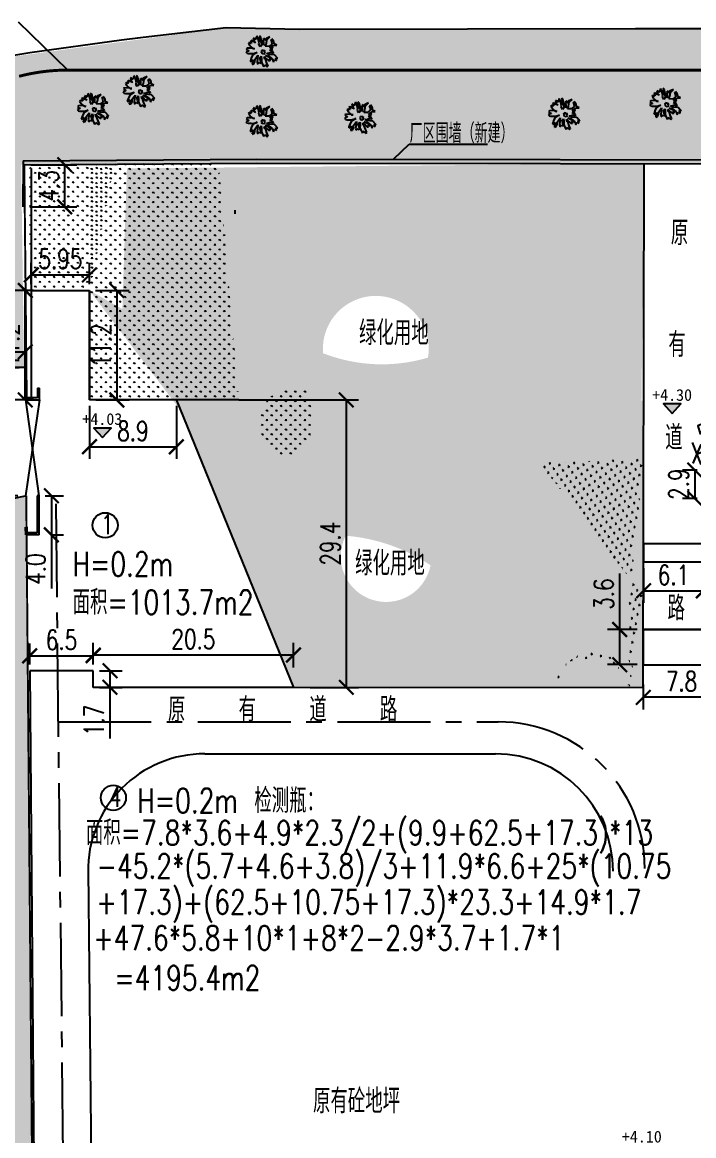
# Model space of a CAD drawing. Header units: millimetres. Extents: x 397874 to 6871063, y -8 to 5775840.
# Drawn here: x 429007.4 to 429076.2, y 2812921.1 to 2813035 of the extents above; entities that cross this region are included whole.
import ezdxf

# ---------------------------------------------------------------- set-up
doc = ezdxf.new("R2010")
doc.units = ezdxf.units.MM
doc.header["$LTSCALE"] = 1000
for name, pattern in [('ACAD_ISO10W100', [18, 12, -3, 0, -3]), ('CENTER2', [28.575, 19.05, -3.175, 3.175, -3.175]), ('CONTINOUS', [0]), ('DASH', [0.35, 0.25, -0.1])]:
    doc.linetypes.add(name, pattern=pattern)
for name, color, linetype in [('_TCH_MASK', 7, 'Continuous'), ('GRASST', 62, 'Continuous'), ('T1', 92, 'Continuous'), ('坐标层', 7, 'Continuous'), ('居民地线', 2, 'Continuous'), ('规划路中心线（FQ）', 2, 'Continuous')]:
    doc.layers.add(name, color=color, linetype=linetype)
doc.styles.add('DIM', font='txt')
doc.styles.add('dxfs', font='txt.shx', dxfattribs={"width": 0.7, "bigfont": 'dxfs.shx'})
doc.styles.add('HZTXT', font='txt.shx', dxfattribs={"width": 0.75, "bigfont": 'hzdx.shx'})
doc.styles.get("Standard").update_dxf_attribs({"font": 'txt', "bigfont": 'hzdx.shx'})
doc.dimstyles.new('ISO-25', dxfattribs={"dimtxt": 2, "dimasz": 0.75, "dimexe": 1.25, "dimexo": 0.625, "dimtad": 1, "dimdec": 1, "dimdsep": 46, "dimtxsty": 'HZTXT', "dimblk": 'ARCHTICK', "dimcen": 2.5, "dimadec": 0, "dimazin": 0, "dimtfac": 1, "dimtdec": 1, "dimtmove": 0, "dimatfit": 3, "dimldrblk": 'ARCHTICK', "dimfxl": 1, "dimarcsym": 0})

# ---------------------------------------------------------------- blocks, each defined once
blk = doc.blocks.new('LV-5-1')
at = {"layer": 'T1', "color": 92, "linetype": 'Continuous'}
for p, q in [((-0.516, 1.342), (-0.547, 1.19)), ((-0.547, 1.19), (-0.487, 1.068)), ((-0.395, 1.25), (-0.516, 1.342)), ((-0.487, 1.068), (-0.426, 1.007)), ((-0.426, 1.007), (-0.243, 0.884)), ((-0.304, 1.098), (-0.395, 1.25)), ((-0.182, 1.067), (-0.304, 1.098)), ((-0.211, 1.372), (-0.242, 1.189)), ((-0.242, 1.189), (-0.182, 1.067)), ((-0.15, 1.311), (-0.211, 1.372)), ((0.062, 1.066), (-0.15, 1.311)), ((0.183, 0.852), (0.062, 1.066)), ((0.489, 1.156), (0.367, 0.943)), ((0.581, 1.248), (0.489, 1.156)), ((0.703, 1.247), (0.581, 1.248)), ((0.672, 1.034), (0.703, 1.247)), ((0.702, 0.973), (0.672, 1.034)), ((0.824, 1.064), (0.702, 0.973)), ((0.793, 0.698), (0.946, 1.003)), ((0.946, 1.094), (0.824, 1.064)), ((0.946, 1.003), (0.946, 1.094)), ((-1.19, 0.369), (-1.373, 0.309)), ((-1.373, 0.309), (-1.373, 0.187)), ((-1.373, 0.187), (-1.068, 0.155)), ((-1.22, 0.552), (-1.098, 0.43)), ((-0.976, 0.551), (-1.22, 0.552)), ((-1.098, 0.43), (-1.19, 0.369)), ((-1.068, 0.155), (-0.764, 0.093)), ((-0.732, 0.52), (-0.976, 0.551)), ((-0.671, 0.672), (-0.823, 0.642)), ((-0.823, 0.642), (-0.762, 0.581)), ((-0.764, 0.093), (-0.642, 0.123)), ((-0.459, 0.062), (-0.764, -0.029)), ((-0.762, 0.581), (-0.58, 0.52)), ((-0.489, 0.367), (-0.732, 0.52)), ((-0.731, 0.916), (-0.701, 0.733)), ((-0.548, 0.855), (-0.731, 0.916)), ((-0.701, 0.733), (-0.671, 0.672)), ((-0.642, 0.123), (-0.459, 0.062)), ((-0.58, 0.52), (-0.336, 0.458)), ((-0.305, 0.671), (-0.548, 0.855)), ((-0.276, 0.275), (-0.489, 0.367)), ((-0.336, 0.458), (-0.276, 0.275)), ((-0.062, 0.487), (-0.305, 0.671)), ((-0.246, 0), (-0.216, -0.03)), ((-0.154, 0), (-0.246, 0)), ((-0.243, 0.884), (-0.062, 0.487)), ((-0.154, 0.092), (-0.154, 0)), ((-0.032, 0.091), (-0.154, 0.092)), ((0.028, 0.03), (-0.032, 0.091)), ((0.09, 0.091), (0.028, 0.03)), ((0.059, -0.001), (0.09, 0.091)), ((0.275, 0.791), (0.182, 0.426)), ((0.182, 0.426), (0.183, 0.578)), ((0.183, 0.578), (0.183, 0.852)), ((0.367, 0.943), (0.275, 0.791)), ((0.578, 0.455), (0.793, 0.698)), ((0.67, 0.577), (0.578, 0.455)), ((0.884, 0.667), (0.67, 0.577)), ((1.006, 0.698), (0.884, 0.667)), ((1.004, 0.118), (1.187, 0.24)), ((1.126, 0.149), (1.004, 0.118)), ((1.25, 0.697), (1.006, 0.698)), ((1.248, 0.148), (1.126, 0.149)), ((1.127, 0.453), (1.188, 0.545)), ((1.31, 0.453), (1.127, 0.453)), ((1.187, 0.24), (1.34, 0.331)), ((1.188, 0.545), (1.28, 0.636)), ((1.217, -0.065), (1.461, 0.087)), ((1.339, 0.117), (1.248, 0.148)), ((1.28, 0.636), (1.25, 0.697)), ((1.34, 0.453), (1.31, 0.453)), ((1.461, 0.087), (1.339, 0.117)), ((1.34, 0.331), (1.34, 0.453)), ((-1.132, -0.607), (-1.315, -0.697)), ((-1.315, -0.697), (-1.071, -0.759)), ((-1.283, -0.393), (-1.132, -0.607)), ((-1.101, -0.454), (-1.283, -0.393)), ((-1.071, -0.759), (-1.193, -0.881)), ((-1.193, -0.881), (-0.766, -0.791)), ((-0.979, -0.455), (-1.101, -0.454)), ((-0.947, -0.089), (-1.009, -0.211)), ((-0.856, -0.181), (-1.009, -0.333)), ((-1.009, -0.211), (-0.856, -0.181)), ((-1.009, -0.333), (-0.765, -0.303)), ((-0.613, -0.303), (-0.979, -0.455)), ((-0.764, -0.029), (-0.947, -0.089)), ((-0.766, -0.791), (-0.46, -0.334)), ((-0.765, -0.303), (-0.429, -0.091)), ((-0.429, -0.091), (-0.613, -0.303)), ((-0.4, -0.639), (-0.584, -0.791)), ((-0.584, -0.791), (-0.492, -0.822)), ((-0.492, -0.822), (-0.187, -0.67)), ((-0.46, -0.334), (-0.308, -0.274)), ((-0.369, -0.396), (-0.4, -0.639)), ((-0.308, -0.274), (-0.369, -0.396)), ((-0.187, -0.67), (-0.309, -0.792)), ((-0.309, -0.792), (-0.157, -0.701)), ((-0.157, -0.701), (-0.249, -0.945)), ((-0.249, -0.945), (-0.157, -0.792)), ((-0.216, -0.03), (-0.216, -0.152)), ((-0.216, -0.152), (-0.155, -0.122)), ((-0.157, -0.792), (-0.127, -1.036)), ((-0.155, -0.122), (-0.155, -0.244)), ((-0.155, -0.244), (-0.124, -0.152)), ((-0.127, -1.036), (-0.065, -0.732)), ((-0.124, -0.152), (0.028, -0.244)), ((-0.065, -0.732), (-0.006, -1.128)), ((-0.033, -0.183), (0.089, -0.153)), ((0.028, -0.244), (-0.033, -0.183)), ((0.15, -0.031), (0.059, -0.001)), ((0.059, -0.123), (0.15, -0.031)), ((0.089, -0.153), (0.059, -0.123)), ((0.118, -0.763), (0.301, -0.459)), ((0.178, -1.068), (0.118, -0.763)), ((0.301, -0.459), (0.453, -0.672)), ((0.453, -0.672), (0.727, -0.887)), ((0.454, -0.368), (1.002, -0.461)), ((0.697, -0.521), (0.454, -0.368)), ((0.607, -0.307), (0.485, -0.063)), ((0.485, -0.063), (0.668, -0.063)), ((1.155, -0.339), (0.607, -0.307)), ((0.668, -0.063), (0.76, -0.094)), ((0.911, -0.582), (0.697, -0.521)), ((0.727, -0.887), (0.817, -1.253)), ((0.758, -0.673), (0.94, -0.765)), ((0.849, -0.917), (0.758, -0.673)), ((0.76, -0.094), (0.82, -0.155)), ((0.817, -1.253), (0.849, -0.917)), ((0.82, -0.155), (1.094, -0.248)), ((0.94, -0.765), (0.911, -0.582)), ((1.002, -0.461), (1.215, -0.553)), ((1.094, -0.248), (1.277, -0.279)), ((1.277, -0.401), (1.155, -0.339)), ((1.155, -0.431), (1.277, -0.401)), ((1.368, -0.492), (1.155, -0.431)), ((1.215, -0.553), (1.368, -0.492)), ((1.339, -0.065), (1.217, -0.065)), ((1.247, -0.126), (1.339, -0.065)), ((1.369, -0.127), (1.247, -0.126)), ((1.277, -0.279), (1.46, -0.279)), ((1.278, -0.157), (1.369, -0.127)), ((1.4, -0.157), (1.278, -0.157)), ((1.338, -0.187), (1.4, -0.157)), ((1.46, -0.279), (1.338, -0.187)), ((-0.006, -1.128), (-0.128, -1.402)), ((-0.128, -1.402), (0.086, -1.25)), ((0.086, -1.25), (0.268, -1.342)), ((0.391, -1.16), (0.178, -1.068)), ((0.268, -1.342), (0.573, -1.313)), ((0.39, -1.282), (0.573, -1.191)), ((0.573, -1.313), (0.39, -1.282)), ((0.573, -1.191), (0.391, -1.16))]:
    blk.add_line(p, q, dxfattribs=at)
at = {"layer": 'T1', "color": 92, "linetype": 'Continuous', "style": 'DIM', "flags": 1}
for tag in ['XVALUE', 'YVALUE']:
    blk.add_attdef(tag, (0.028, 0.03), '', height=0.00002, rotation=359.82544, dxfattribs=at)
blk = doc.blocks.new('_ArchTick')
at = {"color": 0, "linetype": 'ByBlock', "const_width": 0.15}
blk.add_lwpolyline([(-0.5, -0.5), (0.5, 0.5)], dxfattribs=at)
blk = doc.blocks.new('*D741')
at = {"color": 0, "linetype": 'CONTINOUS', "lineweight": -2, "transparency": 16777216}
for p, q in [((429008.3, 2813020.43), (429013.02, 2813020.43)), ((429011.77, 2813020.43), (429011.77, 2813016.13)), ((429008.22, 2813016.13), (429013.02, 2813016.13))]:
    blk.add_line(p, q, dxfattribs=at)
at = {"layer": 'Defpoints', "color": 0, "linetype": 'CONTINOUS', "transparency": 16777216}
for p in [(429007.67, 2813020.43), (429007.59, 2813016.13), (429011.77, 2813016.13)]:
    blk.add_point(p, dxfattribs=at)
at = {"color": 0, "linetype": 'CONTINOUS', "lineweight": -2, "transparency": 16777216, "xscale": 1.5, "yscale": 1.5, "zscale": 1.5}
for p, rotation in [((429011.77, 2813020.43), 90), ((429011.77, 2813016.13), 270)]:
    blk.add_blockref('_ArchTick', p, dxfattribs=dict(at, rotation=rotation))
at = {"color": 0, "linetype": 'CONTINOUS', "transparency": 16777216, "insert": (429010.15, 2813018.28), "char_height": 2, "attachment_point": 5, "rotation": 90, "style": 'HZTXT'}
blk.add_mtext('4.3', dxfattribs=at)
blk = doc.blocks.new('_None')
blk = doc.blocks.new('*D742')
at = {"color": 0, "linetype": 'CONTINOUS', "lineweight": -2, "transparency": 16777216}
for p, q in [((429070.99, 2812967.25), (429070.99, 2812964.7)), ((429078.82, 2812966.84), (429078.82, 2812964.7)), ((429078.82, 2812965.95), (429070.99, 2812965.95))]:
    blk.add_line(p, q, dxfattribs=at)
at = {"layer": 'Defpoints', "color": 0, "linetype": 'CONTINOUS', "transparency": 16777216}
for p in [(429070.99, 2812967.88), (429078.82, 2812967.46), (429070.99, 2812965.95)]:
    blk.add_point(p, dxfattribs=at)
at = {"color": 0, "linetype": 'CONTINOUS', "lineweight": -2, "transparency": 16777216, "xscale": 1.5, "yscale": 1.5, "zscale": 1.5, "rotation": 180}
blk.add_blockref('_ArchTick', (429070.99, 2812965.95), dxfattribs=at)
at = {"color": 0, "linetype": 'CONTINOUS', "lineweight": -2, "transparency": 16777216, "xscale": 1.5, "yscale": 1.5, "zscale": 1.5}
blk.add_blockref('_ArchTick', (429078.82, 2812965.95), dxfattribs=at)
at = {"color": 0, "linetype": 'CONTINOUS', "transparency": 16777216, "insert": (429074.9, 2812967.58), "char_height": 2, "attachment_point": 5, "style": 'HZTXT'}
blk.add_mtext('7.8', dxfattribs=at)
blk = doc.blocks.new('*D761')
at = {"color": 0, "linetype": 'CONTINOUS', "lineweight": -2, "transparency": 16777216}
for p, q in [((429082.61, 2812992.05), (429081.72, 2812994.28)), ((429076.49, 2812990.85), (429082.18, 2812993.12)), ((429076.92, 2812989.78), (429076.03, 2812992.02))]:
    blk.add_line(p, q, dxfattribs=at)
at = {"layer": 'Defpoints', "color": 0, "linetype": 'CONTINOUS', "transparency": 16777216}
for p in [(429082.18, 2812993.12), (429082.84, 2812991.47), (429077.15, 2812989.2)]:
    blk.add_point(p, dxfattribs=at)
at = {"color": 0, "linetype": 'CONTINOUS', "lineweight": -2, "transparency": 16777216, "xscale": 1.5, "yscale": 1.5, "zscale": 1.5}
for p, rotation in [((429082.18, 2812993.12), 21.71077983327907), ((429076.49, 2812990.85), 201.710779833279)]:
    blk.add_blockref('_ArchTick', p, dxfattribs=dict(at, rotation=rotation))
at = {"color": 0, "linetype": 'CONTINOUS', "transparency": 16777216, "insert": (429078.73, 2812993.5), "char_height": 2, "attachment_point": 5, "rotation": 21.7108, "style": 'HZTXT'}
blk.add_mtext('5.45', dxfattribs=at)
blk = doc.blocks.new('*D762')
at = {"color": 0, "linetype": 'CONTINOUS', "lineweight": -2, "transparency": 16777216}
for p, q in [((429076.52, 2812989.2), (429075, 2812989.2)), ((429076.25, 2812989.2), (429076.25, 2812986.3)), ((429076.52, 2812986.3), (429075, 2812986.3))]:
    blk.add_line(p, q, dxfattribs=at)
at = {"layer": 'Defpoints', "color": 0, "linetype": 'CONTINOUS', "transparency": 16777216}
for p in [(429077.15, 2812989.2), (429076.25, 2812986.3), (429077.15, 2812986.3)]:
    blk.add_point(p, dxfattribs=at)
at = {"color": 0, "linetype": 'CONTINOUS', "lineweight": -2, "transparency": 16777216, "xscale": 1.5, "yscale": 1.5, "zscale": 1.5}
for p, rotation in [((429076.25, 2812989.2), 90), ((429076.25, 2812986.3), 270)]:
    blk.add_blockref('_ArchTick', p, dxfattribs=dict(at, rotation=rotation))
at = {"color": 0, "linetype": 'CONTINOUS', "transparency": 16777216, "insert": (429074.62, 2812987.75), "char_height": 2, "attachment_point": 5, "rotation": 90, "style": 'HZTXT'}
blk.add_mtext('2.9', dxfattribs=at)
blk = doc.blocks.new('*D768')
at = {"color": 0, "linetype": 'CONTINOUS', "lineweight": -2, "transparency": 16777216}
for p, q in [((429029.59, 2812996.37), (429041.85, 2812996.37)), ((429040.6, 2812966.97), (429040.6, 2812996.37)), ((429036.89, 2812966.97), (429041.85, 2812966.97))]:
    blk.add_line(p, q, dxfattribs=at)
at = {"layer": 'Defpoints', "color": 0, "linetype": 'CONTINOUS', "transparency": 16777216}
for p in [(429028.96, 2812996.37), (429040.6, 2812996.37), (429036.27, 2812966.97)]:
    blk.add_point(p, dxfattribs=at)
at = {"color": 0, "linetype": 'CONTINOUS', "lineweight": -2, "transparency": 16777216, "xscale": 1.5, "yscale": 1.5, "zscale": 1.5}
for p, rotation in [((429040.6, 2812996.37), 90), ((429040.6, 2812966.97), 270)]:
    blk.add_blockref('_ArchTick', p, dxfattribs=dict(at, rotation=rotation))
at = {"color": 0, "linetype": 'CONTINOUS', "transparency": 16777216, "insert": (429038.97, 2812981.67), "char_height": 2, "attachment_point": 5, "rotation": 90, "style": 'HZTXT'}
blk.add_mtext('29.4', dxfattribs=at)
blk = doc.blocks.new('*D770')
at = {"color": 0, "linetype": 'CONTINOUS', "lineweight": -2, "transparency": 16777216}
for p, q in [((429009.78, 2812986.57), (429011.66, 2812986.57)), ((429010.41, 2812986.57), (429010.41, 2812982.57)), ((429010.4, 2812982.57), (429011.66, 2812982.57)), ((429010.41, 2812982.57), (429010.41, 2812977.07))]:
    blk.add_line(p, q, dxfattribs=at)
at = {"layer": 'Defpoints', "color": 0, "linetype": 'CONTINOUS', "transparency": 16777216}
for p in [(429009.15, 2812986.57), (429009.78, 2812982.57), (429010.41, 2812982.57)]:
    blk.add_point(p, dxfattribs=at)
at = {"color": 0, "linetype": 'CONTINOUS', "lineweight": -2, "transparency": 16777216, "xscale": 1.5, "yscale": 1.5, "zscale": 1.5}
for p, rotation in [((429010.41, 2812986.57), 90), ((429010.41, 2812982.57), 270)]:
    blk.add_blockref('_ArchTick', p, dxfattribs=dict(at, rotation=rotation))
at = {"color": 0, "linetype": 'CONTINOUS', "transparency": 16777216, "insert": (429008.79, 2812979.07), "char_height": 2, "attachment_point": 5, "rotation": 90, "style": 'HZTXT'}
blk.add_mtext('4.0', dxfattribs=at)
blk = doc.blocks.new('*D771')
at = {"color": 0, "linetype": 'CONTINOUS', "lineweight": -2, "transparency": 16777216}
for p, q in [((429008.57, 2813007.57), (429006.49, 2813007.57)), ((429007.74, 2812996.37), (429007.74, 2813007.57)), ((429008.57, 2812996.37), (429006.49, 2812996.37))]:
    blk.add_line(p, q, dxfattribs=at)
at = {"layer": 'Defpoints', "color": 0, "linetype": 'CONTINOUS', "transparency": 16777216}
for p in [(429007.74, 2813007.57), (429009.19, 2813007.57), (429009.19, 2812996.37)]:
    blk.add_point(p, dxfattribs=at)
at = {"color": 0, "linetype": 'CONTINOUS', "lineweight": -2, "transparency": 16777216, "xscale": 1.5, "yscale": 1.5, "zscale": 1.5}
for p, rotation in [((429007.74, 2813007.57), 90), ((429007.74, 2812996.37), 270)]:
    blk.add_blockref('_ArchTick', p, dxfattribs=dict(at, rotation=rotation))
at = {"color": 0, "linetype": 'CONTINOUS', "transparency": 16777216, "insert": (429006.12, 2813001.97), "char_height": 2, "attachment_point": 5, "rotation": 90, "style": 'HZTXT'}
blk.add_mtext('11.2', dxfattribs=at)
blk = doc.blocks.new('*D772')
at = {"color": 0, "linetype": 'CONTINOUS', "lineweight": -2, "transparency": 16777216}
for p, q in [((429008.36, 2813008.2), (429008.36, 2813010.41)), ((429014.31, 2813008.2), (429014.31, 2813010.41)), ((429008.36, 2813009.16), (429014.31, 2813009.16))]:
    blk.add_line(p, q, dxfattribs=at)
at = {"layer": 'Defpoints', "color": 0, "linetype": 'CONTINOUS', "transparency": 16777216}
for p in [(429014.31, 2813009.16), (429008.36, 2813007.57), (429014.31, 2813007.57)]:
    blk.add_point(p, dxfattribs=at)
at = {"color": 0, "linetype": 'CONTINOUS', "lineweight": -2, "transparency": 16777216, "xscale": 1.5, "yscale": 1.5, "zscale": 1.5, "rotation": 180}
blk.add_blockref('_ArchTick', (429008.36, 2813009.16), dxfattribs=at)
at = {"color": 0, "linetype": 'CONTINOUS', "lineweight": -2, "transparency": 16777216, "xscale": 1.5, "yscale": 1.5, "zscale": 1.5}
blk.add_blockref('_ArchTick', (429014.31, 2813009.16), dxfattribs=at)
at = {"color": 0, "linetype": 'CONTINOUS', "transparency": 16777216, "insert": (429011.33, 2813010.78), "char_height": 2, "attachment_point": 5, "style": 'HZTXT'}
blk.add_mtext('5.95', dxfattribs=at)
blk = doc.blocks.new('*D773')
at = {"color": 0, "linetype": 'CONTINOUS', "lineweight": -2, "transparency": 16777216}
for p, q in [((429014.93, 2813007.57), (429018.36, 2813007.57)), ((429017.11, 2813007.57), (429017.11, 2812996.37)), ((429014.97, 2812996.37), (429018.36, 2812996.37))]:
    blk.add_line(p, q, dxfattribs=at)
at = {"layer": 'Defpoints', "color": 0, "linetype": 'CONTINOUS', "transparency": 16777216}
for p in [(429014.31, 2813007.57), (429014.35, 2812996.37), (429017.11, 2812996.37)]:
    blk.add_point(p, dxfattribs=at)
at = {"color": 0, "linetype": 'CONTINOUS', "lineweight": -2, "transparency": 16777216, "xscale": 1.5, "yscale": 1.5, "zscale": 1.5}
for p, rotation in [((429017.11, 2813007.57), 90), ((429017.11, 2812996.37), 270)]:
    blk.add_blockref('_ArchTick', p, dxfattribs=dict(at, rotation=rotation))
at = {"color": 0, "linetype": 'CONTINOUS', "transparency": 16777216, "insert": (429015.49, 2813001.97), "char_height": 2, "attachment_point": 5, "rotation": 90, "style": 'HZTXT'}
blk.add_mtext('11.2', dxfattribs=at)
blk = doc.blocks.new('*D774')
at = {"color": 0, "linetype": 'CONTINOUS', "lineweight": -2, "transparency": 16777216}
for p, q in [((429014.31, 2812995.75), (429014.31, 2812990.33)), ((429023.21, 2812995.75), (429023.21, 2812990.33)), ((429014.31, 2812991.58), (429023.21, 2812991.58))]:
    blk.add_line(p, q, dxfattribs=at)
at = {"layer": 'Defpoints', "color": 0, "linetype": 'CONTINOUS', "transparency": 16777216}
for p in [(429014.31, 2812996.37), (429023.21, 2812996.37), (429023.21, 2812991.58)]:
    blk.add_point(p, dxfattribs=at)
at = {"color": 0, "linetype": 'CONTINOUS', "lineweight": -2, "transparency": 16777216, "xscale": 1.5, "yscale": 1.5, "zscale": 1.5, "rotation": 180}
blk.add_blockref('_ArchTick', (429014.31, 2812991.58), dxfattribs=at)
at = {"color": 0, "linetype": 'CONTINOUS', "lineweight": -2, "transparency": 16777216, "xscale": 1.5, "yscale": 1.5, "zscale": 1.5}
blk.add_blockref('_ArchTick', (429023.21, 2812991.58), dxfattribs=at)
at = {"color": 0, "linetype": 'CONTINOUS', "transparency": 16777216, "insert": (429018.76, 2812993.2), "char_height": 2, "attachment_point": 5, "style": 'HZTXT'}
blk.add_mtext('8.9', dxfattribs=at)
blk = doc.blocks.new('*D775')
at = {"color": 0, "linetype": 'CONTINOUS', "lineweight": -2, "transparency": 16777216}
for p, q in [((429007.12, 2812999.67), (429002.51, 2812999.67)), ((429003.76, 2812999.67), (429003.76, 2812986.57)), ((429006.99, 2812986.57), (429002.51, 2812986.57))]:
    blk.add_line(p, q, dxfattribs=at)
at = {"layer": 'Defpoints', "color": 0, "linetype": 'CONTINOUS', "transparency": 16777216}
for p in [(429007.74, 2812999.67), (429003.76, 2812986.57), (429007.62, 2812986.57)]:
    blk.add_point(p, dxfattribs=at)
at = {"color": 0, "linetype": 'CONTINOUS', "lineweight": -2, "transparency": 16777216, "xscale": 1.5, "yscale": 1.5, "zscale": 1.5}
for p, rotation in [((429003.76, 2812999.67), 90), ((429003.76, 2812986.57), 270)]:
    blk.add_blockref('_ArchTick', p, dxfattribs=dict(at, rotation=rotation))
at = {"color": 0, "linetype": 'CONTINOUS', "transparency": 16777216, "insert": (429002.14, 2812993.12), "char_height": 2, "attachment_point": 5, "rotation": 90, "style": 'HZTXT'}
blk.add_mtext('13.1', dxfattribs=at)
blk = doc.blocks.new('*D778')
at = {"color": 0, "linetype": 'CONTINOUS', "lineweight": -2, "transparency": 16777216}
for p, q in [((428991.52, 2813000.3), (428991.52, 2813002.54)), ((429007.74, 2813000.3), (429007.74, 2813002.54)), ((428991.52, 2813001.29), (429007.74, 2813001.29))]:
    blk.add_line(p, q, dxfattribs=at)
at = {"layer": 'Defpoints', "color": 0, "linetype": 'CONTINOUS', "transparency": 16777216}
for p in [(429007.74, 2813001.29), (428991.52, 2812999.67), (429007.74, 2812999.67)]:
    blk.add_point(p, dxfattribs=at)
at = {"color": 0, "linetype": 'CONTINOUS', "lineweight": -2, "transparency": 16777216, "xscale": 1.5, "yscale": 1.5, "zscale": 1.5, "rotation": 180}
blk.add_blockref('_ArchTick', (428991.52, 2813001.29), dxfattribs=at)
at = {"color": 0, "linetype": 'CONTINOUS', "lineweight": -2, "transparency": 16777216, "xscale": 1.5, "yscale": 1.5, "zscale": 1.5}
blk.add_blockref('_ArchTick', (429007.74, 2813001.29), dxfattribs=at)
at = {"color": 0, "linetype": 'CONTINOUS', "transparency": 16777216, "insert": (428999.63, 2813002.92), "char_height": 2, "attachment_point": 5, "style": 'HZTXT'}
blk.add_mtext('16.1', dxfattribs=at)
blk = doc.blocks.new('*D780')
at = {"color": 0, "linetype": 'CONTINOUS', "lineweight": -2, "transparency": 16777216}
for p, q in [((429015.33, 2812968.67), (429017.66, 2812968.67)), ((429016.41, 2812968.67), (429016.41, 2812966.97)), ((429015.33, 2812966.97), (429017.66, 2812966.97)), ((429016.41, 2812966.97), (429016.41, 2812961.72))]:
    blk.add_line(p, q, dxfattribs=at)
at = {"layer": 'Defpoints', "color": 0, "linetype": 'CONTINOUS', "transparency": 16777216}
for p in [(429014.7, 2812968.67), (429014.7, 2812966.97), (429016.41, 2812966.97)]:
    blk.add_point(p, dxfattribs=at)
at = {"color": 0, "linetype": 'CONTINOUS', "lineweight": -2, "transparency": 16777216, "xscale": 1.5, "yscale": 1.5, "zscale": 1.5}
for p, rotation in [((429016.41, 2812968.67), 90), ((429016.41, 2812966.97), 270)]:
    blk.add_blockref('_ArchTick', p, dxfattribs=dict(at, rotation=rotation))
at = {"color": 0, "linetype": 'CONTINOUS', "transparency": 16777216, "insert": (429014.78, 2812963.59), "char_height": 2, "attachment_point": 5, "rotation": 90, "style": 'HZTXT'}
blk.add_mtext('1.7', dxfattribs=at)
blk = doc.blocks.new('*D781')
at = {"color": 0, "linetype": 'CONTINOUS', "lineweight": -2, "transparency": 16777216}
for p, q in [((429008.2, 2812969.29), (429008.2, 2812971.45)), ((429014.7, 2812969.29), (429014.7, 2812971.45)), ((429008.2, 2812970.2), (429014.7, 2812970.2))]:
    blk.add_line(p, q, dxfattribs=at)
at = {"layer": 'Defpoints', "color": 0, "linetype": 'CONTINOUS', "transparency": 16777216}
for p in [(429014.7, 2812970.2), (429008.2, 2812968.67), (429014.7, 2812968.67)]:
    blk.add_point(p, dxfattribs=at)
at = {"color": 0, "linetype": 'CONTINOUS', "lineweight": -2, "transparency": 16777216, "xscale": 1.5, "yscale": 1.5, "zscale": 1.5, "rotation": 180}
blk.add_blockref('_ArchTick', (429008.2, 2812970.2), dxfattribs=at)
at = {"color": 0, "linetype": 'CONTINOUS', "lineweight": -2, "transparency": 16777216, "xscale": 1.5, "yscale": 1.5, "zscale": 1.5}
blk.add_blockref('_ArchTick', (429014.7, 2812970.2), dxfattribs=at)
at = {"color": 0, "linetype": 'CONTINOUS', "transparency": 16777216, "insert": (429011.45, 2812971.83), "char_height": 2, "attachment_point": 5, "style": 'HZTXT'}
blk.add_mtext('6.5', dxfattribs=at)
blk = doc.blocks.new('*D782')
at = {"color": 0, "linetype": 'CONTINOUS', "lineweight": -2, "transparency": 16777216}
for p, q in [((429014.7, 2812970.19), (429014.7, 2812971.53)), ((429035.2, 2812968.99), (429035.2, 2812971.53)), ((429014.7, 2812970.28), (429035.2, 2812970.28))]:
    blk.add_line(p, q, dxfattribs=at)
at = {"layer": 'Defpoints', "color": 0, "linetype": 'CONTINOUS', "transparency": 16777216}
for p in [(429014.7, 2812969.56), (429035.2, 2812970.28), (429035.2, 2812968.36)]:
    blk.add_point(p, dxfattribs=at)
at = {"color": 0, "linetype": 'CONTINOUS', "lineweight": -2, "transparency": 16777216, "xscale": 1.5, "yscale": 1.5, "zscale": 1.5, "rotation": 180}
blk.add_blockref('_ArchTick', (429014.7, 2812970.28), dxfattribs=at)
at = {"color": 0, "linetype": 'CONTINOUS', "lineweight": -2, "transparency": 16777216, "xscale": 1.5, "yscale": 1.5, "zscale": 1.5}
blk.add_blockref('_ArchTick', (429035.2, 2812970.28), dxfattribs=at)
at = {"color": 0, "linetype": 'CONTINOUS', "transparency": 16777216, "insert": (429024.95, 2812971.9), "char_height": 2, "attachment_point": 5, "style": 'HZTXT'}
blk.add_mtext('20.5', dxfattribs=at)
blk = doc.blocks.new('*D890')
at = {"color": 0, "linetype": 'CONTINOUS', "lineweight": -2, "transparency": 16777216}
for p, q in [((429071.01, 2812979.17), (429071.01, 2812975.6)), ((429077.14, 2812979.17), (429077.14, 2812975.6)), ((429071.01, 2812976.85), (429077.14, 2812976.85))]:
    blk.add_line(p, q, dxfattribs=at)
at = {"layer": 'Defpoints', "color": 0, "linetype": 'CONTINOUS', "transparency": 16777216}
for p in [(429071.01, 2812979.8), (429077.14, 2812979.79), (429077.14, 2812976.85)]:
    blk.add_point(p, dxfattribs=at)
at = {"color": 0, "linetype": 'CONTINOUS', "lineweight": -2, "transparency": 16777216, "xscale": 1.5, "yscale": 1.5, "zscale": 1.5, "rotation": 180}
blk.add_blockref('_ArchTick', (429071.01, 2812976.85), dxfattribs=at)
at = {"color": 0, "linetype": 'CONTINOUS', "lineweight": -2, "transparency": 16777216, "xscale": 1.5, "yscale": 1.5, "zscale": 1.5}
blk.add_blockref('_ArchTick', (429077.14, 2812976.85), dxfattribs=at)
at = {"color": 0, "linetype": 'CONTINOUS', "transparency": 16777216, "insert": (429074.08, 2812978.47), "char_height": 2, "attachment_point": 5, "style": 'HZTXT'}
blk.add_mtext('6.1', dxfattribs=at)
blk = doc.blocks.new('*D944')
at = {"color": 0, "linetype": 'CONTINOUS', "lineweight": -2, "transparency": 16777216}
for p, q in [((429068.58, 2812972.88), (429068.58, 2812978.63)), ((429070.37, 2812972.88), (429067.33, 2812972.88)), ((429068.58, 2812969.29), (429068.58, 2812972.88)), ((429070.37, 2812969.29), (429067.33, 2812969.29))]:
    blk.add_line(p, q, dxfattribs=at)
at = {"layer": 'Defpoints', "color": 0, "linetype": 'CONTINOUS', "transparency": 16777216}
for p in [(429068.58, 2812972.88), (429070.99, 2812972.88), (429070.99, 2812969.29)]:
    blk.add_point(p, dxfattribs=at)
at = {"color": 0, "linetype": 'CONTINOUS', "lineweight": -2, "transparency": 16777216, "xscale": 1.5, "yscale": 1.5, "zscale": 1.5}
for p, rotation in [((429068.58, 2812972.88), 90), ((429068.58, 2812969.29), 270)]:
    blk.add_blockref('_ArchTick', p, dxfattribs=dict(at, rotation=rotation))
at = {"color": 0, "linetype": 'CONTINOUS', "transparency": 16777216, "insert": (429066.95, 2812976.51), "char_height": 2, "attachment_point": 5, "rotation": 90, "style": 'HZTXT'}
blk.add_mtext('3.6', dxfattribs=at)

msp = doc.modelspace()

# ---------------------------------------------------------------- hatches: boundary and pattern name
at = {"linetype": 'CONTINOUS'}
h = msp.add_hatch(dxfattribs=at)
h.set_pattern_fill('GRASS', color=3, scale=0.054, style=0)
h.set_pattern_definition([(90, (428986.3004, 2813005.5612), (-0.969867, 0.969867), [0.257175, -1.682559]), (45, (428986.3004, 2813005.5612), (-0.969868, 0.969868), [0.257175, -1.114425]), (135, (428986.3004, 2813005.5612), (-0.969868, -0.969868), [0.257175, -1.114425])])
edge = h.paths.add_edge_path()
edge.add_line((429160.371, 2813020.845), (429160.344, 2813023.212))
edge.add_line((429160.344, 2813023.212), (429158.865, 2813029.9))
edge.add_arc((429152.734, 2813028.545), 6.279, 12.46762, 66.82054)
edge.add_line((429155.206, 2813034.317), (429109.922, 2813034.317))
edge.add_line((429109.922, 2813034.317), (429053.008, 2813034.292))
edge.add_line((429053.008, 2813034.292), (429035.822, 2813034.266))
edge.add_line((429035.822, 2813034.266), (429028.309, 2813034.449))
edge.add_line((429028.309, 2813034.449), (428997.044, 2813030.215))
edge.add_arc((428996.897, 2813019.415), 10.8, 89.21672, 168.84395)
edge.add_line((428986.3, 2813021.505), (428986.574, 2813002.446))
edge.add_line((428986.574, 2813002.446), (428991.516, 2812999.672))
edge.add_line((428991.516, 2812999.672), (429007.616, 2812999.672))
edge.add_line((429007.616, 2812999.672), (429007.323, 2813020.432))
edge.add_line((429007.323, 2813020.432), (429160.371, 2813020.845))
h = msp.add_hatch(color=256, dxfattribs=at)
h.dxf.hatch_style = 1
h.paths.add_polyline_path([(429074.849, 2812995.96), (429073.077, 2812995.96), (429073.963, 2812994.982)])
h = msp.add_hatch(color=256, dxfattribs=at)
h.dxf.hatch_style = 1
h.paths.add_polyline_path([(429016.54, 2812993.498), (429014.768, 2812993.498), (429015.654, 2812992.52)])
h = msp.add_hatch(dxfattribs=at)
h.set_pattern_fill('GRASS', color=3, scale=0.054, style=0)
h.set_pattern_definition([(90, (428986.6436, 2812723.6871), (-0.969867, 0.969867), [0.257175, -1.682559]), (45, (428986.6436, 2812723.6871), (-0.9698677, 0.9698677), [0.257175, -1.114425]), (135, (428986.6436, 2812723.6871), (-0.9698677, -0.9698677), [0.257175, -1.114425])])
edge = h.paths.add_edge_path()
edge.add_line((428996.534, 2812984.894), (429007.751, 2812986.572))
edge.add_arc((428245.5, 2812967.568), 762.487, 0.233679, 1.428202, ccw=False)
edge.add_line((429007.981, 2812970.678), (429010.393, 2812757.703))
edge.add_arc((429028.392, 2812757.891), 18, 180.59848, 268.15967)
edge.add_line((429027.814, 2812739.9), (429168.81, 2812735.37))
edge.add_arc((429182.64, 2812620.562), 115.638, 87.64632, 96.86841, ccw=False)
edge.add_line((429187.389, 2812736.102), (429187.391, 2812858.041))
edge.add_arc((425829.037, 2812780.795), 3359.242, 1.317645, 1.469012)
edge.add_line((429187.175, 2812866.913), (429187.032, 2812877.852))
edge.add_line((429187.032, 2812877.852), (429191.391, 2812878.102))
edge.add_line((429191.391, 2812878.102), (429191.395, 2812730.731))
edge.add_line((429191.395, 2812730.731), (429255.258, 2812727.933))
edge.add_line((429255.258, 2812727.933), (429255.258, 2812723.687))
edge.add_line((429255.258, 2812723.687), (429168.385, 2812728.376))
edge.add_line((429168.385, 2812728.376), (429129.36, 2812730.11))
edge.add_line((429129.36, 2812730.11), (429091.518, 2812731.731))
edge.add_line((429091.518, 2812731.731), (429068.655, 2812732.74))
edge.add_line((429068.655, 2812732.74), (428995.964, 2812736.193))
edge.add_arc((428996.365, 2812744.639), 8.455, 181.28443, 267.28067, ccw=False)
edge.add_line((428987.912, 2812744.449), (428988.493, 2812805.44))
edge.add_line((428988.493, 2812805.44), (428987.758, 2812883.63))
edge.add_line((428987.758, 2812883.63), (428987.248, 2812934.771))
edge.add_line((428987.248, 2812934.771), (428986.762, 2812983.747))
edge.add_line((428986.762, 2812983.747), (428996.534, 2812984.894))
at = {"layer": 'GRASST'}
h = msp.add_hatch(dxfattribs=at)
h.set_pattern_fill('GRASS', color=256, scale=0.685569, angle=0.0002, style=0)
h.set_pattern_definition([(90.0002, (429268.12546, 2812841.64405), (-0.4847723, 0.4847689), [0.1285442, -0.840997]), (45.0002, (429268.12546, 2812841.64405), (-0.4847723, 0.4847689), [0.1285442, -0.557025]), (135.0002, (429268.12546, 2812841.64405), (-0.4847689, -0.4847723), [0.1285442, -0.557025])])
h.paths.add_polyline_path([(429008.36, 2813007.572), (429014.31, 2813007.572), (429016.826, 2813020.186), (429008.152, 2813020.12)])
edge = h.paths.add_edge_path(flags=17)
edge.add_arc((429011.335, 2813007.286), 2.989, 5.49946, 174.50054, ccw=False)
edge.add_arc((429011.335, 2813007.286), 2.989, 5.49946, 174.50054)
h = msp.add_hatch(dxfattribs=at)
h.set_pattern_fill('GRASS', color=256, scale=0.685569, angle=0.0002, style=0)
h.set_pattern_definition([(90.0002, (429306.055, 2812845.9951), (-0.4847723, 0.4847689), [0.1285442, -0.840997]), (45.0002, (429306.055, 2812845.9951), (-0.4847723, 0.4847689), [0.1285442, -0.557025]), (135.0002, (429306.055, 2812845.9951), (-0.4847689, -0.4847723), [0.1285442, -0.557025])])
edge = h.paths.add_edge_path()
edge.add_line((429027.243, 2812990.554), (429070.787, 2812994.644))
edge.add_line((429070.787, 2812994.644), (429071.074, 2813020.581))
edge.add_line((429071.074, 2813020.581), (429018.144, 2813020.046))
edge.add_line((429017.681, 2813005.663), (429014.31, 2813007.572))
edge = h.paths.add_edge_path(flags=16)
edge.add_arc((429044.246, 2813016.579), 16.566, 248.6702, 286.52826, ccw=False)
edge.add_arc((429043.618, 2813001.595), 5.416, -9.53988, 184.73834, ccw=False)
h = msp.add_hatch(dxfattribs=at)
h.set_pattern_fill('GRASS', color=256, scale=0.685569, angle=0.0002, style=0)
h.set_pattern_definition([(90.0002, (429251.1236, 2812810.5307), (-0.4847723, 0.4847689), [0.1285442, -0.840997]), (45.0002, (429251.1236, 2812810.5307), (-0.4847723, 0.4847689), [0.1285442, -0.557025]), (135.0002, (429251.1236, 2812810.5307), (-0.4847689, -0.4847723), [0.1285442, -0.557025])])
h.paths.add_polyline_path([(429029.587, 2812996.372), (429014.31, 2812996.372), (429014.31, 2813020.482), (429027.511, 2813020.576)])
edge = h.paths.add_edge_path()
edge.add_arc((429031.876, 2812994.594), 5.318, 311.33972, 391.63717)
edge.add_arc((429035.249, 2812994.089), 3.491, 70.68564, 272.29125)
h = msp.add_hatch(dxfattribs=at)
h.set_pattern_fill('GRASS', color=256, scale=0.685569, angle=0.0002, style=0)
h.set_pattern_definition([(90.0002, (429283.6966, 2812810.64317), (-0.4847723, 0.4847689), [0.1285442, -0.840997]), (45.0002, (429283.6966, 2812810.6432), (-0.4847723, 0.4847689), [0.1285442, -0.557025]), (135.0002, (429283.6966, 2812810.6432), (-0.4847689, -0.4847723), [0.1285442, -0.557025])])
h.paths.add_polyline_path([(429035.203, 2812966.969), (429070.969, 2812966.917), (429071.078, 2812996.279), (429023.2, 2812996.403)])
edge = h.paths.add_edge_path(flags=16)
edge.add_arc((429039.049, 2812964.238), 18.304, 56.23308, 85.30706)
edge.add_arc((429044.668, 2812980.347), 4.641, 152.62903, 348.91111)
h = msp.add_hatch(dxfattribs=at)
h.set_pattern_fill('GRASS', color=256, scale=0.685569, angle=-100.51202, style=0)
h.set_pattern_definition([(349.48798, (428854.93754, 2812780.7099), (0.56507695, 0.3881921), [0.1285442, -0.840997]), (304.48798, (428854.93754, 2812780.7099), (0.565077, 0.3881921), [0.1285442, -0.557025]), (34.48798, (428854.93754, 2812780.7099), (-0.3881921, 0.565077), [0.1285442, -0.557025])])
edge = h.paths.add_edge_path()
edge.add_line((429069.577, 2812976.402), (429071.049, 2812990.33))
edge.add_line((429060.448, 2812989.918), (429071, 2812976.411))
edge.add_line((429069.537, 2812966.918), (429069.577, 2812976.402))
edge = h.paths.add_edge_path(flags=16)
edge.add_arc((429065.787, 2812966.169), 3.824, 11.28937, 168.16492)
edge.add_arc((429065.789, 2812966.741), 3.752, 2.69597, 176.75832, ccw=False)

# ---------------------------------------------------------------- linework, layer by layer
at = {"color": 3, "linetype": 'CONTINOUS'}
for p, q in [((429026.36, 2813030.104), (429026.36, 2813030.11)), ((429045.44, 2813020.986), (429047.034, 2813022.53)), ((429047.034, 2813022.53), (429055.038, 2813022.53)), ((429007.513, 2813020.834), (429007.501, 2813016.126)), ((429007.688, 2813016.129), (429007.672, 2813020.435)), ((429008.36, 2813020.046), (429008.36, 2812996.711)), ((429008.36, 2813007.572), (429014.31, 2813007.572)), ((429014.31, 2813007.572), (429014.31, 2812996.372)), ((429007.744, 2812999.672), (428991.516, 2812999.672)), ((429008.991, 2812997.572), (429009.19, 2812997.572)), ((429008.991, 2812997.572), (429008.991, 2812996.572)), ((429009.19, 2812996.372), (429009.19, 2812997.572)), ((429007.891, 2812996.372), (429009.19, 2812996.372)), ((429008.991, 2812996.572), (429007.991, 2812996.572)), ((429014.31, 2812996.372), (429023.2, 2812996.403)), ((429029.587, 2812996.372), (429014.31, 2812996.372)), ((429023.2, 2812996.403), (429035.203, 2812966.969)), ((428986.777, 2812982.223), (429007.751, 2812986.572)), ((429009.151, 2812986.572), (429008.951, 2812986.572)), ((429008.951, 2812986.572), (429008.951, 2812982.772)), ((429007.787, 2812982.572), (429007.779, 2812983.354)), ((429007.951, 2812982.772), (429007.951, 2812983.358)), ((429009.151, 2812982.572), (429007.787, 2812982.572)), ((429008.951, 2812982.772), (429007.951, 2812982.772)), ((429071.011, 2812981.696), (429077.145, 2812981.695)), ((429071.011, 2812981.696), (429071.011, 2812979.796)), ((429071.008, 2812979.796), (429077.143, 2812979.796)), ((429070.991, 2812972.885), (429070.991, 2812969.287)), ((429078.815, 2812972.886), (429070.997, 2812972.885)), ((429014.703, 2812968.669), (429008.2, 2812968.669)), ((429014.703, 2812966.969), (429014.703, 2812968.669)), ((429035.203, 2812966.969), (429014.703, 2812966.969))]:
    msp.add_line(p, q, dxfattribs=at)
at = {"color": 6, "linetype": 'CONTINOUS'}
for p, q in [((429070.988, 2812966.949), (429071.074, 2813020.553)), ((429070.997, 2812972.885), (429077.139, 2812972.886)), ((429070.991, 2812969.287), (429078.815, 2812969.286))]:
    msp.add_line(p, q, dxfattribs=at)
at = {"color": 2, "linetype": 'CONTINOUS'}
for p, q in [((429014.31, 2812996.372), (429014.31, 2813007.572)), ((429028.962, 2812966.972), (429070.988, 2812966.949)), ((429026.122, 2812960.169), (429055.873, 2812960.169))]:
    msp.add_line(p, q, dxfattribs=at)
at = {"linetype": 'CONTINOUS'}
for p, q in [((429009.19, 2812996.372), (429007.751, 2812986.572)), ((429009.151, 2812986.572), (429007.79, 2812996.372)), ((429009.151, 2812982.572), (429009.151, 2812986.572))]:
    msp.add_line(p, q, dxfattribs=at)
at = {"color": 0, "linetype": 'CONTINOUS', "ltscale": 10}
msp.add_line((429009.151, 2812986.572), (429008.951, 2812986.572), dxfattribs=at)
at = {"color": 1, "linetype": 'CENTER2', "ltscale": 0.0005}
for p, q in [((429010.859, 2812985.726), (429013.368, 2812757.726)), ((429011.104, 2812963.435), (429056.151, 2812963.435))]:
    msp.add_line(p, q, dxfattribs=at)
at = {"color": 1, "linetype": 'CONTINOUS', "const_width": 0.3}
msp.add_lwpolyline([(429007.104, 2813029.476), (429007.411, 2813029.553), (429007.719, 2813029.625), (429008.028, 2813029.691), (429008.338, 2813029.753), (429008.648, 2813029.811), (429008.96, 2813029.863), (429009.273, 2813029.91), (429009.586, 2813029.952), (429009.9, 2813029.99), (429010.214, 2813030.022), (429010.529, 2813030.049), (429010.844, 2813030.072), (429011.16, 2813030.089), (429011.476, 2813030.102), (429011.792, 2813030.109), (429012.108, 2813030.111), (429191.395, 2813030.094), (429191.388, 2812730.735)], dxfattribs=at)
msp.add_lwpolyline([(429007.104, 2813029.476), (429007.411, 2813029.553), (429007.719, 2813029.625), (429008.028, 2813029.691), (429008.338, 2813029.753), (429008.648, 2813029.811), (429008.96, 2813029.863), (429009.273, 2813029.91), (429009.586, 2813029.952), (429009.9, 2813029.99), (429010.214, 2813030.022), (429010.529, 2813030.049), (429010.844, 2813030.072), (429011.16, 2813030.089), (429011.476, 2813030.102), (429011.792, 2813030.109), (429012.108, 2813030.111), (429191.395, 2813030.094), (429191.388, 2812730.735)], dxfattribs=at)
at = {"color": 3, "linetype": 'DASH', "ltscale": 0.02, "const_width": 0.2}
for points in [[(429007.688, 2813016.129), (429007.891, 2812996.372)], [(429007.843, 2812986.572), (429009.982, 2812740.152)]]:
    msp.add_lwpolyline(points, dxfattribs=at)
at = {"color": 0}
for points in [[(429073.961, 2812994.977), (429074.847, 2812995.955), (429073.075, 2812995.955)], [(429015.654, 2812992.52), (429016.54, 2812993.498), (429014.768, 2812993.498)]]:
    msp.add_lwpolyline(points, close=True, dxfattribs=at)
at = {"color": 0, "linetype": 'CONTINOUS', "ltscale": 10}
for centre in [(429015.916, 2812983.548), (429016.758, 2812955.674)]:
    msp.add_circle(centre, 1.286, dxfattribs=at)
at = {"color": 1, "linetype": 'CENTER2', "ltscale": 0.0005}
msp.add_arc((429056.151, 2812948.435), 15, 0, 90, dxfattribs=at)
at = {"color": 2, "linetype": 'CONTINOUS'}
for centre, radius, start, end in [((429026.078, 2812948.258), 11.911, 89.78895, 180.99321), ((429055.869, 2812948.143), 12.026, 0.1584, 89.98057)]:
    msp.add_arc(centre, radius, start, end, dxfattribs=at)
at = {"layer": '_TCH_MASK', "color": 2, "linetype": 'CONTINOUS'}
for p, q in [((429008.2, 2812968.669), (429010.02, 2812757.699)), ((429014.167, 2812948.258), (429015.293, 2812841.754))]:
    msp.add_line(p, q, dxfattribs=at)
at = {"layer": '坐标层', "color": 0, "linetype": 'Continuous'}
msp.add_line((429012.108, 2813030.111), (429007.056, 2813035.003), dxfattribs=at)
at = {"layer": '居民地线', "color": 151, "linetype": 'Continuous', "lineweight": -3, "ltscale": 0.5}
for points in [[(429007.513, 2813020.833), (429031.445, 2813021.004), (429093.56, 2813020.924), (429109.037, 2813020.864), (429130.319, 2813020.858), (429154.99, 2813020.725), (429156.482, 2813020.754)], [(429007.672, 2813020.434), (429031.446, 2813020.604), (429093.559, 2813020.524), (429109.037, 2813020.464), (429130.318, 2813020.458), (429154.993, 2813020.325), (429156.101, 2813020.347)]]:
    msp.add_lwpolyline(points, dxfattribs=at)
at = {"layer": '居民地线', "color": 151, "linetype": 'Continuous', "lineweight": -3, "ltscale": 0.5, "flags": 128}
msp.add_lwpolyline([(429029.222, 2813015.395), (429029.219, 2813015.795)], dxfattribs=at)
at = {"layer": '规划路中心线（FQ）', "color": 2, "linetype": 'ACAD_ISO10W100', "ltscale": 0.5, "flags": 128}
for points in [[(429155.284, 2813034.317), (429149.009, 2813034.325), (429122.22, 2813034.22), (429097.624, 2813034.319), (429070.194, 2813034.318), (429035.822, 2813034.266), (429028.309, 2813034.449), (429019.241, 2813033.364)], [(429019.544, 2813033.401), (429017.593, 2813033.167), (429008.199, 2813031.877), (429001.837, 2813030.78)]]:
    msp.add_lwpolyline(points, dxfattribs=at)

# ---------------------------------------------------------------- block references
at = {"layer": 'GRASST', "xscale": 1.154735999051131, "yscale": 1.154735999051131, "zscale": 1.154735999051131, "rotation": 120.0001998542545}
for p in [(429032.004, 2813031.98), (429019.427, 2813027.902), (429073.313, 2813026.594), (429014.725, 2813026.082), (429042.089, 2813025.21), (429062.941, 2813025.575), (429032.004, 2813024.844)]:
    msp.add_blockref('LV-5-1', p, dxfattribs=at)

# ---------------------------------------------------------------- texts
at = {"color": 0, "linetype": 'CONTINOUS', "ltscale": 10}
for s, height, style, width, p in [('厂区围墙（新建）', 2, 'dxfs', 0.7, (429047.076, 2813022.647)), ('原', 2.5, 'HZTXT', 0.75, (429073.809, 2813012.2)), ('绿化用地', 2.5, 'HZTXT', 0.75, (429041.9, 2813001.973)), ('有', 2.5, 'HZTXT', 0.75, (429073.56, 2813000.768)), ('道', 2.5, 'HZTXT', 0.75, (429073.229, 2812991.264)), ('1', 2, 'dxfs', 0.7, (429015.517, 2812982.626)), ('H=0.2m', 2.5, 'HZTXT', 0.75, (429012.59, 2812978.33)), ('绿化用地', 2.5, 'HZTXT', 0.75, (429041.5, 2812978.416)), ('面积=1013.7m2', 2.5, 'HZTXT', 0.75, (429012.59, 2812974.423)), ('路', 2.5, 'HZTXT', 0.75, (429073.477, 2812973.813)), ('原   有   道   路', 2.5, 'HZTXT', 0.75, (429022.345, 2812963.435)), ('H=0.2m 检测瓶：', 2.5, 'HZTXT', 0.75, (429019.227, 2812954.129)), ('4', 2, 'dxfs', 0.7, (429016.358, 2812954.752)), ('面积=7.8*3.6+4.9*2.3/2+(9.9+62.5+17.3)*13', 2.5, 'HZTXT', 0.75, (429013.947, 2812950.847)), (' -45.2*(5.7+4.6+3.8)/3+11.9*6.6+25*(10.75', 2.5, 'HZTXT', 0.75, (429013.373, 2812947.435)), ('  +17.3)+(62.5+10.75+17.3)*23.3+14.9*1.7', 2.5, 'HZTXT', 0.75, (429011.683, 2812943.752)), ('  +47.6*5.8+10*1+8*2-2.9*3.7+1.7*1', 2.5, 'HZTXT', 0.75, (429011.361, 2812940.086)), ('   =4195.4m2', 2.5, 'HZTXT', 0.75, (429011.406, 2812936.002)), ('原有砼地坪', 2.5, 'HZTXT', 0.75, (429037.192, 2812923.395))]:
    msp.add_text(s, height=height, dxfattribs=dict(at, style=style, width=width)).set_placement(p)
at = {"color": 0, "char_height": 3, "width": 6.34599, "attachment_point": 3}
for s, insert in [('{\\fSimSun|b0|i0|c134|p2;\\H0.4x;+4.30}', (429075.98, 2812997.479)), ('{\\fSimSun|b0|i0|c134|p2;\\H0.4x;+4.03}', (429017.671, 2812995.017)), ('{\\fSimSun|b0|i0|c134|p2;\\H0.4x;+4.10}', (429072.885, 2812921.609))]:
    msp.add_mtext(s, dxfattribs=dict(at, insert=insert))

# ---------------------------------------------------------------- dimensions: what is measured, and where the dimension line sits
at = {"color": 3, "linetype": 'CONTINOUS'}
for base, p1, p2, picture, middle in [((429011.772, 2813016.134), (429007.672, 2813020.435), (429007.591, 2813016.134), '*D741', (429010.147, 2813018.284)), ((429007.744, 2813007.572), (429009.19, 2812996.372), (429009.19, 2813007.572), '*D771', (429006.119, 2813001.972)), ((429017.111, 2812996.372), (429014.31, 2813007.572), (429014.348, 2812996.372), '*D773', (429015.486, 2813001.972)), ((429003.76, 2812986.572), (429007.744, 2812999.672), (429007.616, 2812986.572), '*D775', (429002.135, 2812993.122)), ((429040.598, 2812996.372), (429036.266, 2812966.968), (429028.962, 2812996.372), '*D768', (429038.973, 2812981.67)), ((429010.413, 2812982.572), (429009.151, 2812986.572), (429009.776, 2812982.572), '*D770', (429008.788, 2812979.072)), ((429068.575, 2812972.885), (429070.991, 2812969.287), (429070.991, 2812972.885), '*D944', (429066.95, 2812976.51)), ((429016.408, 2812966.969), (429014.703, 2812968.669), (429014.703, 2812966.969), '*D780', (429014.783, 2812963.594))]:
    dim = msp.add_linear_dim(base=base, p1=p1, p2=p2, angle=90, dimstyle='ISO-25', override={"dimasz": 1.5, "dimzin": 0, "dimldrblk": 'None'}, dxfattribs=at)
    dim.commit()
    dim.dimension.update_dxf_attribs({"geometry": picture, "text_midpoint": middle})
for base, p1, p2, text, picture, middle in [((429014.31, 2813009.159), (429008.36, 2813007.572), (429014.31, 2813007.572), '5.95', '*D772', (429011.335, 2813010.784)), ((429007.744, 2813001.295), (428991.516, 2812999.672), (429007.744, 2812999.672), '16.1', '*D778', (428999.63, 2813002.92)), ((429077.143, 2812976.848), (429071.008, 2812979.796), (429077.143, 2812979.792), '6.1', '*D890', (429074.076, 2812978.473))]:
    dim = msp.add_linear_dim(base=base, p1=p1, p2=p2, text=text, dimstyle='ISO-25', override={"dimasz": 1.5, "dimzin": 0, "dimldrblk": 'None'}, dxfattribs=at)
    dim.commit()
    dim.dimension.update_dxf_attribs({"geometry": picture, "text_midpoint": middle})
for base, p1, p2, picture, middle in [((429023.212, 2812991.58), (429014.31, 2812996.372), (429023.212, 2812996.372), '*D774', (429018.761, 2812993.205)), ((429014.703, 2812970.204), (429008.2, 2812968.669), (429014.703, 2812968.669), '*D781', (429011.452, 2812971.829)), ((429035.203, 2812970.276), (429014.703, 2812969.56), (429035.203, 2812968.364), '*D782', (429024.953, 2812971.901)), ((429070.988, 2812965.95), (429078.815, 2812967.461), (429070.988, 2812967.879), '*D742', (429074.902, 2812967.575))]:
    dim = msp.add_linear_dim(base=base, p1=p1, p2=p2, dimstyle='ISO-25', override={"dimasz": 1.5, "dimzin": 0, "dimldrblk": 'None'}, dxfattribs=at)
    dim.commit()
    dim.dimension.update_dxf_attribs({"geometry": picture, "text_midpoint": middle})
dim = msp.add_aligned_dim(p1=(429077.149, 2812989.201), p2=(429082.837, 2812991.465), distance=1.78, text='5.45', dimstyle='ISO-25', override={"dimasz": 1.5, "dimzin": 0, "dimldrblk": 'None'}, dxfattribs=at)
dim.commit()
dim.dimension.update_dxf_attribs({"geometry": '*D761', "text_midpoint": (429078.733, 2812993.497)})
dim = msp.add_linear_dim(base=(429076.248, 2812986.301), p1=(429077.149, 2812989.201), p2=(429077.149, 2812986.301), angle=90, dimstyle='ISO-25', override={"dimasz": 1.5, "dimzin": 0, "dimldrblk": 'None'}, dxfattribs=at)
dim.commit()
dim.dimension.update_dxf_attribs({"geometry": '*D762', "text_midpoint": (429076.248, 2812987.751), "dimtype": 160})

doc.saveas('drawing.dxf')
